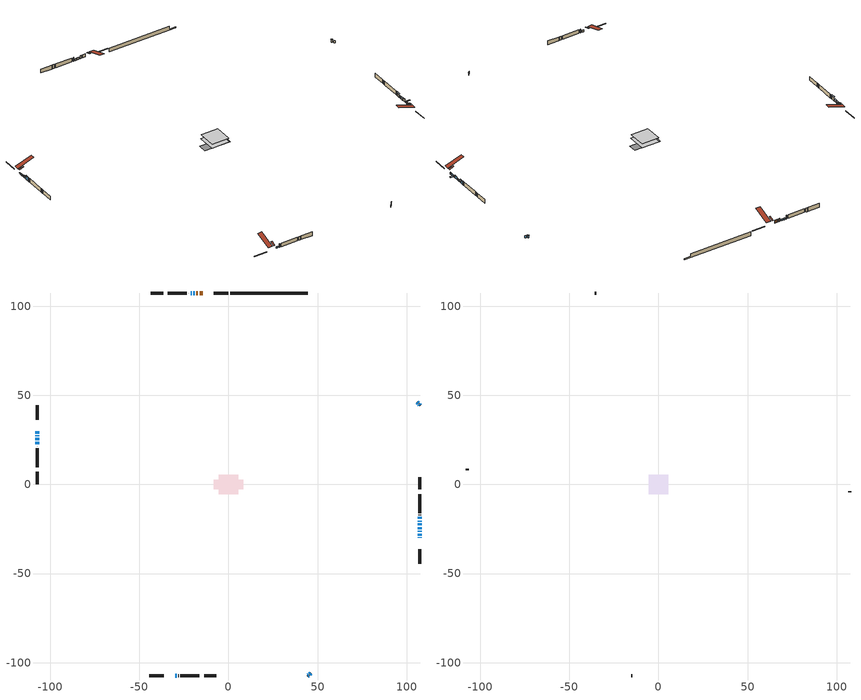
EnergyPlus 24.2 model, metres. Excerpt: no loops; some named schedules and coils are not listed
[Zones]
conditioned space
 floor outside (Floor1 construction): -2.93,-2.93 -2.93,2.93 2.93,2.93 2.93,-2.93 z1.83
 floor adiabatic (AdiabaticFloorConstruction): -5.59,-5.59 -5.59,5.59 5.59,5.59 5.59,-5.59 z1.83
 floor foundation (Slab1 construction): -8.34,-2.56 -8.34,2.56 8.34,2.56 8.34,-2.56 z-0.61
 wall outside (RimJoist1 construction): -0.02,107.49 -8.2,107.49 / -44.52,-107.49 -36.35,-107.49 / -107.49,44.52 -107.49,36.35 / 107.49,-44.52 107.49,-36.35 z1.83:2.13
 wall outside (AdiabaticWallConstruction 1): -14.52,107.49 -16.2,107.49 / -17.13,107.49 -17.99,107.49 z1.83:3.86
 wall outside (AdiabaticWallConstruction): 107.49,-30.03 107.49,-29.68 / 107.49,-28.76 107.49,-27.54 / -18.92,107.49 -19.72,107.49 / 107.49,44.52 107.06,44.96 / -30.03,-107.49 -29.07,-107.49 / 44.52,-107.49 44.96,-107.06 / -20.65,107.49 -21.27,107.49 z1.83:3.05; -107.49,30.03 -107.49,28.58 z1.83:2.64; -107.49,27.65 -107.49,27.12 z1.83:2.65; -107.49,26.19 -107.49,24.97 z1.83:2.9; 107.49,-26.61 107.49,-26.05 z1.83:2.69; 107.49,-25.12 107.49,-23.9 / 106.4,45.61 105.97,46.04 / 45.61,-106.4 46.04,-105.97 z1.83:3.46; 107.49,-22.97 107.49,-21.75 z1.83:2.75; 107.49,-20.83 107.49,-20.26 z1.83:2.57; 107.49,-19.34 107.49,-18.17 z1.83:3.45; -107.49,24.04 -107.49,22.52 z1.83:3.86
 wall outside (Wall1 construction): -22.2,107.49 -22.38,107.49 / -28.15,-107.49 -27.96,-107.49 / -107.49,21.59 -107.49,21.4 / 107.49,-17.24 107.49,-17.05 z1.83:4.27
 wall outside (Wall2 construction): -23.31,107.49 -34.04,107.49 / -27.03,-107.49 -16.31,-107.49 / -107.49,20.47 -107.49,9.75 / 107.49,-16.12 107.49,-5.4 z1.83:4.27
 wall outside (Wall4 construction): -36.66,107.49 -43.6,107.49 / -13.68,-107.49 -6.75,-107.49 / -107.49,7.12 -107.49,0.19 / 107.49,-2.77 107.49,4.16 z1.83:4.27
 wall foundation (FoundationWall1 construction): 0.91,107.49,-0.61 0.91,107.49,1.83 40.16,107.49,1.83 40.16,107.49,0.15 44.52,107.49,0.15 44.52,107.49,-0.61
 window (WindowConstruction 11): 107.49,-30.03 107.49,-29.68 z1.83:3.05
 window (WindowConstruction 8): -107.49,30.03 -107.49,28.58 z1.83:2.64
 window (WindowConstruction 9): -107.49,27.65 -107.49,27.12 z1.83:2.64
 window (WindowConstruction 10): -107.49,26.19 -107.49,24.97 z1.83:2.9
 window (WindowConstruction 12): 107.49,-28.76 107.49,-27.54 z1.83:3.05
 window (WindowConstruction 13): 107.49,-26.61 107.49,-26.05 z1.83:2.69
 window (WindowConstruction 14): -18.92,107.49 -19.72,107.49 z1.83:3.05
 window (WindowConstruction 15): 107.49,44.52 107.06,44.96 z1.83:3.05
 window (WindowConstruction 16): -30.03,-107.49 -29.08,-107.49 z1.83:3.05
 window (WindowConstruction 17): 44.52,-107.49 44.96,-107.06 z1.83:3.05
 window (WindowConstruction): 107.49,-25.12 107.49,-23.9 z1.83:3.45
 window (WindowConstruction 1): 107.49,-22.97 107.49,-21.75 z1.83:2.74
 window (WindowConstruction 2): 107.49,-20.82 107.49,-20.27 z1.83:2.57
 window (WindowConstruction 3): 107.49,-19.34 107.49,-18.17 z1.83:3.45
 window (WindowConstruction 4): -20.65,107.49 -21.27,107.49 z1.83:3.05
 window (WindowConstruction 5): 106.4,45.61 105.97,46.04 z1.83:3.45
 window (WindowConstruction 6): 45.61,-106.4 46.04,-105.97 z1.83:3.45
 window (WindowConstruction 7): -107.49,24.04 -107.49,22.52 z1.83:3.86
 door (Door): -14.52,107.49 -16.2,107.49 z1.83:3.86
 door (Door 1): -17.13,107.49 -17.99,107.49 z1.83:3.86
 ceiling adiabatic (AdiabaticFloorConstruction): 5.59,-5.59 5.59,5.59 -5.59,5.59 -5.59,-5.59 z1.83
 roof outside (Roof2 construction): -13.59,107.49,4.27 -13.59,104.59,5.23 -12.83,104.59,5.23 -12.83,107.49,4.27; -30.96,-107.49,4.27 -30.96,-104.59,5.23 -31.72,-104.59,5.23 -31.72,-107.49,4.27; -107.49,30.96,4.27 -104.59,30.96,5.23 -104.59,31.72,5.23 -107.49,31.72,4.27; 107.49,-30.96,4.27 104.59,-30.96,5.23 104.59,-31.72,5.23 107.49,-31.72,4.27
attic - vented
 floor to conditioned space (Floor2 construction Reversed): -5.39,-5.39 -5.39,5.39 5.39,5.39 5.39,-5.39 z4.27
 wall outside (Wall3 construction): -34.97,107.49 -35.73,107.49 / -15.38,-107.49 -14.61,-107.49 / -107.49,8.82 -107.49,8.05 / 107.49,-4.47 107.49,-3.7 z1.83:4.27
 roof outside (Roof1 construction): -11.9,107.49,4.27 -11.9,96.99,7.77 -9.13,96.99,7.77 -9.13,107.49,4.27; -32.65,-107.49,4.27 -32.65,-96.99,7.77 -35.42,-96.99,7.77 -35.42,-107.49,4.27; -107.49,32.65,4.27 -96.99,32.65,7.77 -96.99,35.42,7.77 -107.49,35.42,4.27; 107.49,-32.65,4.27 96.99,-32.65,7.77 96.99,-35.42,7.77 107.49,-35.42,4.27
shading: -107.49,28.28 -107.49,30.33 -108.1,30.33 -108.1,28.28 z2.94; -107.49,26.82 -107.49,27.95 -108.1,27.95 -108.1,26.82 z2.94; -107.49,24.67 -107.49,26.49 -108.1,26.49 -108.1,24.67 z3.2; 107.49,-25.9 107.49,-26.76 110.23,-26.76 110.23,-25.9 z2.84; 107.49,-23.67 107.49,-25.35 107.64,-25.35 107.64,-23.67 z3.68; 107.49,-21.45 107.49,-23.27 108.1,-23.27 108.1,-21.45 z3.04; 107.49,-19.97 107.49,-21.12 108.1,-21.12 108.1,-19.97 z2.87; 107.49,-17.56 107.49,-19.95 107.79,-19.95 107.79,-17.56 z4.06; 105.81,46.21 106.57,45.45 106.67,45.56 105.92,46.31 z3.68; 46.21,-105.81 45.45,-106.57 45.56,-106.67 46.31,-105.92 z3.68; -107.49,22.06 -107.49,24.5 -108.1,24.5 -108.1,22.06 z4.32
[Building]
Building 1: Terrain=Suburbs
[Site:Location]
Halifax Intl AP_NS: Latitude {deg}=44.88; Longitude {deg}=-63.51; Time Zone {hr}=-4; Elevation {m}=145; Keep Site Location Information=Yes
[Site:GroundTemperature:Shallow]
3.15511, 1.33576, 1.19006, 2.05344, 5.51939, 8.9692, 11.96, 13.8546, 14.0156, 12.4746, 9.56009, 6.2161
[Site:WaterMainsTemperature]
Calculation Method=Schedule; Temperature Schedule=mains temperature schedule
[Material] Roughness=Rough; Thermal Absorptance=0.9
Name | Thickness {m} | Conductivity {W/m-K} | Density {kg/m3} | Specific Heat {J/kg-K} | Solar Absorptance | Visible Absorptance
asphalt or fiberglass shingles | 0.00635 | 0.162714 | 1121.4 | 1465.45 | 0.4 | 0.4
ceiling loosefill ins | 0.169333 | 0.0480833 | 16.02 | 1046.75 | 0.7 | 0.7
ceiling stud and cavity | 0.1397 | 0.0903612 | 65.682 | 1177.47 | 0.7 | 0.7
concrete 4.0 in. | 0.1016 | 1.803125 | 2242.8 | 837.4 | 0.7 | 0.7
concrete 8.0 in. | 0.2032 | 1.803125 | 2242.8 | 837.4 | 0.7 | 0.7
door material | 0.04445 | 0.0451087 | 512.64 | 1214.23 | 0.7 | 0.7
floor covering | 0.0127 | 0.0433444 | 54.468 | 1339.84 | 0.6 | 0.6
floor rigid ins; rim joist rigid ins; wall rigid ins | 0.051816 | 0.029427 | 32.04 | 1214.23 | 0.7 | 0.7
floor rigid ins 1; wall rigid ins 1 | 0.512978 | 0.029427 | 32.04 | 1214.23 | 0.7 | 0.7
floor stud and cavity | 0.1397 | 0.10195 | 92.3553 | 1139.71 | 0.7 | 0.7
floor stud and cavity 1 | 0.1397 | 1.75129 | 37.0049 | 1207.88 | 0.7 | 0.7
furniture material conditioned space 1 | 0.1524 | 0.115458 | 640.8 | 1214.23 | 0.6 | 0.6
gypsum board | 0.0127 | 0.160291 | 801 | 837.4 | 0.6 | 0.6
osb sheathing 0.5 in. | 0.0127 | 0.115458 | 512.64 | 1214.23 | 0.7 | 0.7
osb sheathing 0.75 in. | 0.01905 | 0.115458 | 512.64 | 1214.23 | 0.7 | 0.7
osb sheathing 2.0 in. | 0.0508 | 0.115458 | 512.64 | 1214.23 | 0.7 | 0.7
rim joist stud and cavity | 0.0508 | 0.0402607 | 125.044 | 1163.47 | 0.6 | 0.6
roof rigid ins | 0.103632 | 0.029427 | 32.04 | 1214.23 | 0.7 | 0.7
roof stud and cavity | 0.2032 | 0.664044 | 78.34581 | 1123.46 | 0.7 | 0.7
slab rigid ins | 0.00922688 | 0.029427 | 32.04 | 1214.23 | 0.7 | 0.7
wall stud and cavity | 0.1397 | 0.0845825 | 139.0536 | 1170.24 | 0.7 | 0.7
wall stud and cavity 1 | 0.1397 | 0.228645 | 139.0536 | 1170.24 | 0.7 | 0.7
wall stud and cavity 2 | 0.0889 | 6.1454 | 50.32683 | 1063.81 | 0.6 | 0.6
wall stud and cavity 3 | 0.1397 | 0.252041 | 139.0536 | 1170.24 | 0.7 | 0.7
wall stud and cavity 4 | 0.0889 | 0.380278 | 52.3479 | 1209.89 | 0.7 | 0.7
wall stud and cavity 5 | 0.0889 | 0.391764 | 83.0341 | 1211.67 | 0.7 | 0.7
wood siding | 0.0254 | 0.102417 | 544.68 | 1172.36 | 0.4 | 0.4
wood siding 1 | 0.00254 | 0.102417 | 544.68 | 1172.36 | 0.4 | 0.4
wood siding 2; wood siding 3; wood siding 4 | 0.0254 | 0.102417 | 544.68 | 1172.36 | 0.7 | 0.7
[WindowMaterial:SimpleGlazingSystem]
Name | U-Factor {W/m2-K} | Solar Heat Gain Coefficient
WindowMaterial | 2.1196 | 0.63
WindowMaterial 1 | 2.84241 | 0.58
WindowMaterial 10 | 3.00764 | 0.58
WindowMaterial 11 | 2.15139 | 0.62
WindowMaterial 12 | 2.98833 | 0.6
WindowMaterial 13 | 2.94177 | 0.64
WindowMaterial 14 | 2.27915 | 0.58
WindowMaterial 15 | 2.941204 | 0.65
WindowMaterial 2 | 2.36602 | 0.55
WindowMaterial 3 | 2.12584 | 0.63
WindowMaterial 4 | 2.96278 | 0.62
WindowMaterial 5 | 2.07133 | 0.51
WindowMaterial 6 | 2.912814 | 0.59
WindowMaterial 7 | 2.9378 | 0.65
WindowMaterial 8 | 2.99571 | 0.59
WindowMaterial 9 | 2.927009 | 0.66
[Construction]
AdiabaticFloorConstruction: floor stud and cavity 1, floor rigid ins 1, osb sheathing 0.75 in., floor covering
AdiabaticWallConstruction: wood siding 3, wall rigid ins 1, wall stud and cavity 4, gypsum board
AdiabaticWallConstruction 1: wood siding 4, wall rigid ins 1, wall stud and cavity 4, gypsum board
Door; Door 1: door material
Floor1 construction: floor stud and cavity, floor rigid ins, osb sheathing 0.75 in., floor covering
Floor2 construction Reversed: gypsum board, ceiling stud and cavity, ceiling loosefill ins
FoundationWall1 construction: concrete 8.0 in.
furniture construction conditioned space 1: furniture material conditioned space 1
PartitionWallConstruction: gypsum board, wall stud and cavity 5, gypsum board
RimJoist1 construction: wood siding 2, rim joist rigid ins, osb sheathing 2.0 in., rim joist stud and cavity
Roof1 construction: asphalt or fiberglass shingles
Roof2 construction: asphalt or fiberglass shingles, roof rigid ins, osb sheathing 0.75 in., roof stud and cavity, gypsum board
Slab1 construction: slab rigid ins, concrete 4.0 in.
Wall1 construction: wood siding, osb sheathing 0.5 in., wall stud and cavity, gypsum board
Wall2 construction: wood siding, wall rigid ins, osb sheathing 0.5 in., wall stud and cavity 1, gypsum board
Wall3 construction: wood siding 1, wall stud and cavity 2
Wall4 construction: wood siding, wall rigid ins, osb sheathing 0.5 in., wall stud and cavity 3, gypsum board
WindowConstruction: WindowMaterial
WindowConstruction 1: WindowMaterial 1
WindowConstruction 10: WindowMaterial 9
WindowConstruction 11: WindowMaterial 10
WindowConstruction 12: WindowMaterial 11
WindowConstruction 13: WindowMaterial 12
WindowConstruction 14: WindowMaterial 13
WindowConstruction 15; WindowConstruction 17: WindowMaterial 14
WindowConstruction 16: WindowMaterial 15
WindowConstruction 2: WindowMaterial 2
WindowConstruction 3: WindowMaterial 3
WindowConstruction 4: WindowMaterial 4
WindowConstruction 5; WindowConstruction 6: WindowMaterial 5
WindowConstruction 7: WindowMaterial 6
WindowConstruction 8: WindowMaterial 7
WindowConstruction 9: WindowMaterial 8
[Zone] Multiplier=1; Part of Total Floor Area=Yes
Name | Volume {m3}
attic - vented | 66.0685
conditioned space | 551
[Space]
Name | Zone | Volume {m3}
attic - vented 1 | attic - vented | 66.0685
conditioned space 1 | conditioned space | 551
[ZoneInfiltration:EffectiveLeakageArea]
infil attic - vented 1: Zone or Space=attic - vented 1; Schedule=Always On Discrete; Effective Air Leakage Area {cm2}=4164.54; Stack Coefficient=0.000412994; Wind Coefficient=1.37307e-05
[ZoneMixing]
whole house fan mix: Zone or Space=attic - vented; Schedule=Always On Continuous; Design Flow Rate Calculation Method=Flow/Zone; Design Flow Rate {m3/s}=0; Source Zone or Space=conditioned space
[SurfaceProperty:ExposedFoundationPerimeter]
Slab1: Exposed Perimeter Calculation Method=TotalExposedPerimeter; Total Exposed Perimeter {m}=43.618
[InternalMass] Zone or ZoneList=conditioned space; Space or SpaceList=conditioned space 1
Name | Construction | Surface Area {m2}
furniture mass conditioned space 1 | furniture construction conditioned space 1 | 97.9041
partition wall mass | PartitionWallConstruction | 244.76
[Lights]
interior lighting: Zone or ZoneList or Space or SpaceList=conditioned space 1; Schedule=interior lighting schedule; Design Level Calculation Method=LightingLevel; Lighting Level {W}=343.2; Return Air Fraction=0; Fraction Radiant=0.6; Fraction Visible=0.2; Fraction Replaceable=1
[People]
occupants: Zone or ZoneList or Space or SpaceList=conditioned space 1; Number of People Schedule=occupants schedule; Number of People Calculation Method=People; Number of People=3; Fraction Radiant=0.314171; Sensible Heat Fraction=0.56303; Activity Level Schedule=occupants activity schedule; Carbon Dioxide Generation Rate {m3/s-W}=0; Enable ASHRAE 55 Comfort Warnings=No; Mean Radiant Temperature Calculation Type=EnclosureAveraged
[ElectricEquipment] Zone or ZoneList or Space or SpaceList=conditioned space 1; Design Level Calculation Method=EquipmentLevel
Name | Schedule | Design Level {W} | Fraction Latent | Fraction Radiant | Fraction Lost
clothes dryer | clothes dryer schedule | 140.772 | 0.015 | 0.081 | 0.85
clothes washer | clothes washer schedule | 32.1985 | 0.03 | 0.162 | 0.7
cooking range | cooking range schedule | 215.147 | 0.08 | 0.432 | 0.2
dishwasher | dishwasher schedule | 66.8632 | 0.3 | 0.18 | 0.4
fridge | fridge schedule | 72.9452 | 0 | 0.6 | 0
mech vent bath fan 0 | mech vent bath fan 0 schedule | 50.2 | 0 | 0 | 1
mech vent bath fan 1 | mech vent bath fan 1 schedule | 50.2 | 0 | 0 | 1
mech vent house fan | mech vent house fan schedule | 19.9167 | 0 | 0 | 0.5
mech vent house fan cfis | mech vent house fan cfis schedule | 0 | 0 | 0 | 0
misc plug loads | misc plug loads schedule | 494.7 | 0.045 | 0.513 | 0.1
whole house fan | Always On Discrete | 0 | 0 | 0 | 1
[OtherEquipment] Zone or ZoneList or Space or SpaceList=conditioned space 1; Design Level Calculation Method=EquipmentLevel
Name | Fuel Type | Schedule | Design Level {W} | Fraction Latent | Fraction Radiant | Fraction Lost
clothes dryer 1 | Electricity | clothes dryer schedule | 0 | 0.015 | 0.081 | 0.85
cooking range 1 | Electricity | cooking range schedule | 0 | 0.08 | 0.432 | 0.2
general water use latent | None | general water use schedule | 62.594 | 1 | 0 | 0
general water use sensible | None | general water use schedule | -61.6891 | 0 | 0.6 | 0
mech vent house fan latent load | None | Always On Discrete | 0 | 1 | 0 | 0
mech vent house fan sensible load | None | Always On Discrete | 0 | 0 | 0 | 0
water heater energy adjustment1 | Electricity | Always On Discrete | 0.01 | 0 | 0 | 1
[ZoneInfiltration:DesignFlowRate] Zone or ZoneList or Space or SpaceList=conditioned space 1; Schedule=Always On Discrete; Design Flow Rate Calculation Method=Flow/Zone; Design Flow Rate {m3/s}=0
infil flow; natural vent flow; whole house fan flow
[ZoneControl:Thermostat]
conditioned space Thermostat: Zone or ZoneList=conditioned space; Control Type Schedule=conditioned space Thermostat Schedule; Control 1=conditioned space temperature setpoint; Temperature Difference Between Cutout And Setpoint {deltaC}=0
[ThermostatSetpoint:DualSetpoint]
conditioned space temperature setpoint: Heating Setpoint Temperature Schedule=heating setpoint; Cooling Setpoint Temperature Schedule=cooling setpoint
[AirLoopHVAC:UnitarySystem]
unit heater unitary system: Control Type=Load; Controlling Zone or Thermostat Location=conditioned space; Dehumidification Control Type=None; Availability Schedule=Always On Discrete; Supply Fan=unit heater supply fan; Fan Placement=BlowThrough; Supply Air Fan Operating Mode Schedule=unit heater auto fan schedule; Heating Coil=unit heater htg coil; DX Heating Coil Sizing Ratio=1; Use DOAS DX Cooling Coil=No; Minimum Supply Air Temperature {C}=2; Latent Load Control=SensibleOnlyLoadControl; Cooling Supply Air Flow Rate Method=None; Heating Supply Air Flow Rate Method=SupplyAirFlowRate; Heating Supply Air Flow Rate {m3/s}=0.00141584; No Load Supply Air Flow Rate Method=SupplyAirFlowRate; No Load Supply Air Flow Rate {m3/s}=0; No Load Supply Air Flow Rate Control Set To Low Speed=Yes; Maximum Supply Air Temperature {C}=48.8889; Maximum Outdoor Dry-Bulb Temperature for Supplemental Heater Operation {C}=21; Ancillary On-Cycle Electric Power {W}=0; Ancillary Off-Cycle Electric Power {W}=0
[Zone equipment]
conditioned space: electric baseboard, unit heater unitary system
[Foundation:Kiva]
Foundation Kiva 1: Initial Indoor Air Temperature {C}=18; Wall Height Above Grade {m}=1.82999; Wall Depth Below Slab {m}=0.2032
[Foundation:Kiva:Settings]
Soil Conductivity {W/m-K}=0.849921; Soil Density {kg/m3}=1842.3; Soil Specific Heat {J/kg-K}=418.7; Ground Solar Absorptivity=0.9; Ground Thermal Absorptivity=0.9; Ground Surface Roughness {m}=0.03; Far-Field Width {m}=40; Deep-Ground Boundary Condition=ZeroFlux; Deep-Ground Depth {m}=40; Minimum Cell Dimension {m}=0.2; Maximum Cell Growth Coefficient=3; Simulation Timestep=Timestep
[Exterior:Lights]
exterior lighting: Schedule=exterior lighting schedule; Design Level {W}=75.6
[EnergyManagementSystem:Sensor] Output:Variable or Output:Meter Index Key=conditioned space
Name | Output:Variable or Output:Meter
conditioned_space_clg_unmet_s | Zone Cooling Setpoint Not Met Time
conditioned_space_htg_unmet_s | Zone Heating Setpoint Not Met Time
fridge_tin_s; tin_s; tin_s_1 | Zone Mean Air Temperature
tout_s | Zone Outdoor Air Drybulb Temperature
win_s | Zone Air Humidity Ratio
[Schedule:Constant]
Name | Hourly Value
Always On Continuous; mech vent house fan schedule; mech vent house fan cfis schedule; Always On Discrete | 1
occupants activity schedule | 117.228
fridge schedule; unit heater auto fan schedule | 0
[Schedule:Week:Daily]
interior lighting schedule Week Rule - Jan1-Jan27: interior lighting schedule day, interior lighting schedule day, interior lighting schedule day, interior lighting schedule day, interior lighting schedule day, interior lighting schedule day, interior lighting schedule day, interior lighting schedule default day, interior lighting schedule default day, interior lighting schedule default day, interior lighting schedule default day, interior lighting schedule default day
interior lighting schedule Week Rule - Jan28-Feb3: interior lighting schedule day, interior lighting schedule day, interior lighting schedule day, interior lighting schedule day, interior lighting schedule day 1, interior lighting schedule day 1, interior lighting schedule day 1, interior lighting schedule default day, interior lighting schedule default day, interior lighting schedule default day, interior lighting schedule default day, interior lighting schedule default day
interior lighting schedule Week Rule - Feb4-Feb24: interior lighting schedule day 1, interior lighting schedule day 1, interior lighting schedule day 1, interior lighting schedule day 1, interior lighting schedule day 1, interior lighting schedule day 1, interior lighting schedule day 1, interior lighting schedule default day, interior lighting schedule default day, interior lighting schedule default day, interior lighting schedule default day, interior lighting schedule default day
interior lighting schedule Week Rule - Feb25-Mar3: interior lighting schedule day 1, interior lighting schedule day 1, interior lighting schedule day 1, interior lighting schedule day 1, interior lighting schedule day 2, interior lighting schedule day 2, interior lighting schedule day 2, interior lighting schedule default day, interior lighting schedule default day, interior lighting schedule default day, interior lighting schedule default day, interior lighting schedule default day
interior lighting schedule Week Rule - Mar4-Mar31: interior lighting schedule day 2, interior lighting schedule day 2, interior lighting schedule day 2, interior lighting schedule day 2, interior lighting schedule day 2, interior lighting schedule day 2, interior lighting schedule day 2, interior lighting schedule default day, interior lighting schedule default day, interior lighting schedule default day, interior lighting schedule default day, interior lighting schedule default day
interior lighting schedule Week Rule - Apr1-Apr28: interior lighting schedule day 3, interior lighting schedule day 3, interior lighting schedule day 3, interior lighting schedule day 3, interior lighting schedule day 3, interior lighting schedule day 3, interior lighting schedule day 3, interior lighting schedule default day, interior lighting schedule default day, interior lighting schedule default day, interior lighting schedule default day, interior lighting schedule default day
interior lighting schedule Week Rule - Apr29-May5: interior lighting schedule day 3, interior lighting schedule day 3, interior lighting schedule day 4, interior lighting schedule day 4, interior lighting schedule day 4, interior lighting schedule day 4, interior lighting schedule day 4, interior lighting schedule default day, interior lighting schedule default day, interior lighting schedule default day, interior lighting schedule default day, interior lighting schedule default day
interior lighting schedule Week Rule - May6-May26: interior lighting schedule day 4, interior lighting schedule day 4, interior lighting schedule day 4, interior lighting schedule day 4, interior lighting schedule day 4, interior lighting schedule day 4, interior lighting schedule day 4, interior lighting schedule default day, interior lighting schedule default day, interior lighting schedule default day, interior lighting schedule default day, interior lighting schedule default day
interior lighting schedule Week Rule - May27-Jun2: interior lighting schedule day 4, interior lighting schedule day 4, interior lighting schedule day 4, interior lighting schedule day 4, interior lighting schedule day 4, interior lighting schedule day 5, interior lighting schedule day 5, interior lighting schedule default day, interior lighting schedule default day, interior lighting schedule default day, interior lighting schedule default day, interior lighting schedule default day
interior lighting schedule Week Rule - Jun3-Jun30: interior lighting schedule day 5, interior lighting schedule day 5, interior lighting schedule day 5, interior lighting schedule day 5, interior lighting schedule day 5, interior lighting schedule day 5, interior lighting schedule day 5, interior lighting schedule default day, interior lighting schedule default day, interior lighting schedule default day, interior lighting schedule default day, interior lighting schedule default day
interior lighting schedule Week Rule - Jul1-Jul28: interior lighting schedule day 6, interior lighting schedule day 6, interior lighting schedule day 6, interior lighting schedule day 6, interior lighting schedule day 6, interior lighting schedule day 6, interior lighting schedule day 6, interior lighting schedule default day, interior lighting schedule default day, interior lighting schedule default day, interior lighting schedule default day, interior lighting schedule default day
interior lighting schedule Week Rule - Jul29-Aug4: interior lighting schedule day 6, interior lighting schedule day 6, interior lighting schedule day 6, interior lighting schedule day 7, interior lighting schedule day 7, interior lighting schedule day 7, interior lighting schedule day 7, interior lighting schedule default day, interior lighting schedule default day, interior lighting schedule default day, interior lighting schedule default day, interior lighting schedule default day
interior lighting schedule Week Rule - Aug5-Aug25: interior lighting schedule day 7, interior lighting schedule day 7, interior lighting schedule day 7, interior lighting schedule day 7, interior lighting schedule day 7, interior lighting schedule day 7, interior lighting schedule day 7, interior lighting schedule default day, interior lighting schedule default day, interior lighting schedule default day, interior lighting schedule default day, interior lighting schedule default day
interior lighting schedule Week Rule - Aug26-Sep1: interior lighting schedule day 7, interior lighting schedule day 7, interior lighting schedule day 7, interior lighting schedule day 7, interior lighting schedule day 7, interior lighting schedule day 7, interior lighting schedule day 8, interior lighting schedule default day, interior lighting schedule default day, interior lighting schedule default day, interior lighting schedule default day, interior lighting schedule default day
interior lighting schedule Week Rule - Sep2-Sep29: interior lighting schedule day 8, interior lighting schedule day 8, interior lighting schedule day 8, interior lighting schedule day 8, interior lighting schedule day 8, interior lighting schedule day 8, interior lighting schedule day 8, interior lighting schedule default day, interior lighting schedule default day, interior lighting schedule default day, interior lighting schedule default day, interior lighting schedule default day
interior lighting schedule Week Rule - Sep30-Oct6: interior lighting schedule day 8, interior lighting schedule day 9, interior lighting schedule day 9, interior lighting schedule day 9, interior lighting schedule day 9, interior lighting schedule day 9, interior lighting schedule day 9, interior lighting schedule default day, interior lighting schedule default day, interior lighting schedule default day, interior lighting schedule default day, interior lighting schedule default day
interior lighting schedule Week Rule - Oct7-Oct27: interior lighting schedule day 9, interior lighting schedule day 9, interior lighting schedule day 9, interior lighting schedule day 9, interior lighting schedule day 9, interior lighting schedule day 9, interior lighting schedule day 9, interior lighting schedule default day, interior lighting schedule default day, interior lighting schedule default day, interior lighting schedule default day, interior lighting schedule default day
interior lighting schedule Week Rule - Oct28-Nov3: interior lighting schedule day 9, interior lighting schedule day 9, interior lighting schedule day 9, interior lighting schedule day 9, interior lighting schedule day 10, interior lighting schedule day 10, interior lighting schedule day 10, interior lighting schedule default day, interior lighting schedule default day, interior lighting schedule default day, interior lighting schedule default day, interior lighting schedule default day
interior lighting schedule Week Rule - Nov4-Nov24: interior lighting schedule day 10, interior lighting schedule day 10, interior lighting schedule day 10, interior lighting schedule day 10, interior lighting schedule day 10, interior lighting schedule day 10, interior lighting schedule day 10, interior lighting schedule default day, interior lighting schedule default day, interior lighting schedule default day, interior lighting schedule default day, interior lighting schedule default day
interior lighting schedule Week Rule - Nov25-Dec1: interior lighting schedule day 10, interior lighting schedule day 10, interior lighting schedule day 10, interior lighting schedule day 10, interior lighting schedule day 10, interior lighting schedule day 10, interior lighting schedule day 11, interior lighting schedule default day, interior lighting schedule default day, interior lighting schedule default day, interior lighting schedule default day, interior lighting schedule default day
interior lighting schedule Week Rule - Dec2-Dec31: interior lighting schedule day 11, interior lighting schedule day 11, interior lighting schedule day 11, interior lighting schedule day 11, interior lighting schedule day 11, interior lighting schedule day 11, interior lighting schedule day 11, interior lighting schedule default day, interior lighting schedule default day, interior lighting schedule default day, interior lighting schedule default day, interior lighting schedule default day
occupants schedule Week Rule - Jan1-Dec31: occupants schedule day, occupants schedule day, occupants schedule day, occupants schedule day, occupants schedule day, occupants schedule day, occupants schedule day, occupants schedule default day, occupants schedule default day, occupants schedule default day, occupants schedule default day, occupants schedule default day
clothes dryer schedule Week Rule - Jan1-Dec31: clothes dryer schedule day, clothes dryer schedule day, clothes dryer schedule day, clothes dryer schedule day, clothes dryer schedule day, clothes dryer schedule day, clothes dryer schedule day, clothes dryer schedule default day, clothes dryer schedule default day, clothes dryer schedule default day, clothes dryer schedule default day, clothes dryer schedule default day
clothes washer schedule Week Rule - Jan1-Dec31: clothes washer schedule day, clothes washer schedule day, clothes washer schedule day, clothes washer schedule day, clothes washer schedule day, clothes washer schedule day, clothes washer schedule day, clothes washer schedule default day, clothes washer schedule default day, clothes washer schedule default day, clothes washer schedule default day, clothes washer schedule default day
cooking range schedule Week Rule - Jan1-Dec31: cooking range schedule day, cooking range schedule day, cooking range schedule day, cooking range schedule day, cooking range schedule day, cooking range schedule day, cooking range schedule day, cooking range schedule default day, cooking range schedule default day, cooking range schedule default day, cooking range schedule default day, cooking range schedule default day
dishwasher schedule Week Rule - Jan1-Dec31: dishwasher schedule day, dishwasher schedule day, dishwasher schedule day, dishwasher schedule day, dishwasher schedule day, dishwasher schedule day, dishwasher schedule day, dishwasher schedule default day, dishwasher schedule default day, dishwasher schedule default day, dishwasher schedule default day, dishwasher schedule default day
mech vent bath fan 0 schedule Week Rule - Jan1-Dec31: mech vent bath fan 0 schedule day, mech vent bath fan 0 schedule day, mech vent bath fan 0 schedule day, mech vent bath fan 0 schedule day, mech vent bath fan 0 schedule day, mech vent bath fan 0 schedule day, mech vent bath fan 0 schedule day, mech vent bath fan 0 schedule default day, mech vent bath fan 0 schedule default day, mech vent bath fan 0 schedule default day, mech vent bath fan 0 schedule default day, mech vent bath fan 0 schedule default day
mech vent bath fan 1 schedule Week Rule - Jan1-Dec31: mech vent bath fan 1 schedule day, mech vent bath fan 1 schedule day, mech vent bath fan 1 schedule day, mech vent bath fan 1 schedule day, mech vent bath fan 1 schedule day, mech vent bath fan 1 schedule day, mech vent bath fan 1 schedule day, mech vent bath fan 1 schedule default day, mech vent bath fan 1 schedule default day, mech vent bath fan 1 schedule default day, mech vent bath fan 1 schedule default day, mech vent bath fan 1 schedule default day
misc plug loads schedule Week Rule - Jan1-Dec31: misc plug loads schedule day, misc plug loads schedule day, misc plug loads schedule day, misc plug loads schedule day, misc plug loads schedule day, misc plug loads schedule day, misc plug loads schedule day, misc plug loads schedule default day, misc plug loads schedule default day, misc plug loads schedule default day, misc plug loads schedule default day, misc plug loads schedule default day
general water use schedule Week Rule - Jan1-Dec31: general water use schedule day, general water use schedule day, general water use schedule day, general water use schedule day, general water use schedule day, general water use schedule day, general water use schedule day, general water use schedule default day, general water use schedule default day, general water use schedule default day, general water use schedule default day, general water use schedule default day
exterior lighting schedule Week Rule - Jan1-Jan27: exterior lighting schedule day, exterior lighting schedule day, exterior lighting schedule day, exterior lighting schedule day, exterior lighting schedule day, exterior lighting schedule day, exterior lighting schedule day, exterior lighting schedule default day, exterior lighting schedule default day, exterior lighting schedule default day, exterior lighting schedule default day, exterior lighting schedule default day
exterior lighting schedule Week Rule - Jan28-Feb3: exterior lighting schedule day, exterior lighting schedule day, exterior lighting schedule day, exterior lighting schedule day, exterior lighting schedule day 1, exterior lighting schedule day 1, exterior lighting schedule day 1, exterior lighting schedule default day, exterior lighting schedule default day, exterior lighting schedule default day, exterior lighting schedule default day, exterior lighting schedule default day
exterior lighting schedule Week Rule - Feb4-Feb24: exterior lighting schedule day 1, exterior lighting schedule day 1, exterior lighting schedule day 1, exterior lighting schedule day 1, exterior lighting schedule day 1, exterior lighting schedule day 1, exterior lighting schedule day 1, exterior lighting schedule default day, exterior lighting schedule default day, exterior lighting schedule default day, exterior lighting schedule default day, exterior lighting schedule default day
exterior lighting schedule Week Rule - Feb25-Mar3: exterior lighting schedule day 1, exterior lighting schedule day 1, exterior lighting schedule day 1, exterior lighting schedule day 1, exterior lighting schedule day 2, exterior lighting schedule day 2, exterior lighting schedule day 2, exterior lighting schedule default day, exterior lighting schedule default day, exterior lighting schedule default day, exterior lighting schedule default day, exterior lighting schedule default day
[Schedule:Year]
interior lighting schedule: interior lighting schedule Week Rule - Jan1-Jan27, 1, 1, 1, 27, interior lighting schedule Week Rule - Jan28-Feb3, 1, 28, 2, 3, interior lighting schedule Week Rule - Feb4-Feb24, 2, 4, 2, 24, interior lighting schedule Week Rule - Feb25-Mar3, 2, 25, 3, 3, interior lighting schedule Week Rule - Mar4-Mar31, 3, 4, 3, 31, interior lighting schedule Week Rule - Apr1-Apr28, 4, 1, 4, 28, interior lighting schedule Week Rule - Apr29-May5, 4, 29, 5, 5, interior lighting schedule Week Rule - May6-May26, 5, 6, 5, 26, interior lighting schedule Week Rule - May27-Jun2, 5, 27, 6, 2, interior lighting schedule Week Rule - Jun3-Jun30, 6, 3, 6, 30, interior lighting schedule Week Rule - Jul1-Jul28, 7, 1, 7, 28, interior lighting schedule Week Rule - Jul29-Aug4, 7, 29, 8, 4, interior lighting schedule Week Rule - Aug5-Aug25, 8, 5, 8, 25, interior lighting schedule Week Rule - Aug26-Sep1, 8, 26, 9, 1, interior lighting schedule Week Rule - Sep2-Sep29, 9, 2, 9, 29, interior lighting schedule Week Rule - Sep30-Oct6, 9, 30, 10, 6, interior lighting schedule Week Rule - Oct7-Oct27, 10, 7, 10, 27, interior lighting schedule Week Rule - Oct28-Nov3, 10, 28, 11, 3, interior lighting schedule Week Rule - Nov4-Nov24, 11, 4, 11, 24, interior lighting schedule Week Rule - Nov25-Dec1, 11, 25, 12, 1, interior lighting schedule Week Rule - Dec2-Dec31, 12, 2, 12, 31
occupants schedule: occupants schedule Week Rule - Jan1-Dec31, 1, 1, 12, 31
clothes dryer schedule: clothes dryer schedule Week Rule - Jan1-Dec31, 1, 1, 12, 31
clothes washer schedule: clothes washer schedule Week Rule - Jan1-Dec31, 1, 1, 12, 31
cooking range schedule: cooking range schedule Week Rule - Jan1-Dec31, 1, 1, 12, 31
dishwasher schedule: dishwasher schedule Week Rule - Jan1-Dec31, 1, 1, 12, 31
mech vent bath fan 0 schedule: mech vent bath fan 0 schedule Week Rule - Jan1-Dec31, 1, 1, 12, 31
mech vent bath fan 1 schedule: mech vent bath fan 1 schedule Week Rule - Jan1-Dec31, 1, 1, 12, 31
misc plug loads schedule: misc plug loads schedule Week Rule - Jan1-Dec31, 1, 1, 12, 31
general water use schedule: general water use schedule Week Rule - Jan1-Dec31, 1, 1, 12, 31
exterior lighting schedule: exterior lighting schedule Week Rule - Jan1-Jan27, 1, 1, 1, 27, exterior lighting schedule Week Rule - Jan28-Feb3, 1, 28, 2, 3, exterior lighting schedule Week Rule - Feb4-Feb24, 2, 4, 2, 24, exterior lighting schedule Week Rule - Feb25-Mar3, 2, 25, 3, 3, exterior lighting schedule Week Rule - Mar4-Mar31, 3, 4, 3, 31, exterior lighting schedule Week Rule - Apr1-Apr28, 4, 1, 4, 28, exterior lighting schedule Week Rule - Apr29-May5, 4, 29, 5, 5, exterior lighting schedule Week Rule - May6-May26, 5, 6, 5, 26, exterior lighting schedule Week Rule - May27-Jun2, 5, 27, 6, 2, exterior lighting schedule Week Rule - Jun3-Jun30, 6, 3, 6, 30, exterior lighting schedule Week Rule - Jul1-Jul28, 7, 1, 7, 28, exterior lighting schedule Week Rule - Jul29-Aug4, 7, 29, 8, 4, exterior lighting schedule Week Rule - Aug5-Aug25, 8, 5, 8, 25, exterior lighting schedule Week Rule - Aug26-Sep1, 8, 26, 9, 1, exterior lighting schedule Week Rule - Sep2-Sep29, 9, 2, 9, 29, exterior lighting schedule Week Rule - Sep30-Oct6, 9, 30, 10, 6, exterior lighting schedule Week Rule - Oct7-Oct27, 10, 7, 10, 27, exterior lighting schedule Week Rule - Oct28-Nov3, 10, 28, 11, 3, exterior lighting schedule Week Rule - Nov4-Nov24, 11, 4, 11, 24, exterior lighting schedule Week Rule - Nov25-Dec1, 11, 25, 12, 1, exterior lighting schedule Week Rule - Dec2-Dec31, 12, 2, 12, 31
[Schedule:Compact]
conditioned space Thermostat Schedule: Through: 12/31, For: AllDays, Until: 24:00, 4
mains temperature schedule: Through: 01/01, For: AllDays, Until: 24:00, 7.41, Through: 01/02, For: AllDays, Until: 24:00, 7.34833, Through: 01/03, For: AllDays, Until: 24:00, 7.28778, Through: 01/04, For: AllDays, Until: 24:00, 7.22889, Through: 01/05, For: AllDays, Until: 24:00, 7.17056, Through: 01/06, For: AllDays, Until: 24:00, 7.11333, Through: 01/07, For: AllDays, Until: 24:00, 7.05722, Through: 01/08, For: AllDays, Until: 24:00, 7.00167, Through: 01/09, For: AllDays, Until: 24:00, 6.94778, Through: 01/10, For: AllDays, Until: 24:00, 6.895, Through: 01/11, For: AllDays, Until: 24:00, 6.84333, Through: 01/12, For: AllDays, Until: 24:00, 6.79278, Through: 01/13, For: AllDays, Until: 24:00, 6.74389, Through: 01/14, For: AllDays, Until: 24:00, 6.69556, Through: 01/15, For: AllDays, Until: 24:00, 6.64889, Through: 01/16, For: AllDays, Until: 24:00, 6.60278, Through: 01/17, For: AllDays, Until: 24:00, 6.55833, Through: 01/18, For: AllDays, Until: 24:00, 6.515, Through: 01/19, For: AllDays, Until: 24:00, 6.47333, Through: 01/20, For: AllDays, Until: 24:00, 6.43278, Through: 01/21, For: AllDays, Until: 24:00, 6.39333, Through: 01/22, For: AllDays, Until: 24:00, 6.355, Through: 01/23, For: AllDays, Until: 24:00, 6.31833, Through: 01/24, For: AllDays, Until: 24:00, 6.28278, Through: 01/25, For: AllDays, Until: 24:00, 6.24889, Through: 01/26, For: AllDays, Until: 24:00, 6.21611, Through: 01/27, For: AllDays, Until: 24:00, 6.18444, Through: 01/28, For: AllDays, Until: 24:00, 6.15444, Through: 01/29, For: AllDays, Until: 24:00, 6.12556, Through: 01/30, For: AllDays, Until: 24:00, 6.09833, Through: 01/31, For: AllDays, Until: 24:00, 6.07222, Through: 02/01, For: AllDays, Until: 24:00, 6.04778, Through: 02/02, For: AllDays, Until: 24:00, 6.02444, Through: 02/03, For: AllDays, Until: 24:00, 6.00278, Through: 02/04, For: AllDays, Until: 24:00, 5.98222, Through: 02/05, For: AllDays, Until: 24:00, 5.96333, Through: 02/06, For: AllDays, Until: 24:00, 5.94556, Through: 02/07, For: AllDays, Until: 24:00, 5.92944, Through: 02/08, For: AllDays, Until: 24:00, 5.915, Through: 02/09, For: AllDays, Until: 24:00, 5.90167, Through: 02/10, For: AllDays, Until: 24:00, 5.89, Through: 02/11, For: AllDays, Until: 24:00, 5.87944, Through: 02/12, For: AllDays, Until: 24:00, 5.87056, Through: 02/13, For: AllDays, Until: 24:00, 5.86333, Through: 02/14, For: AllDays, Until: 24:00, 5.85722, Through: 02/15, For: AllDays, Until: 24:00, 5.85278, Through: 02/16, For: AllDays, Until: 24:00, 5.84944, Through: 02/17, For: AllDays, Until: 24:00, 5.84833, Through: 02/18, For: AllDays, Until: 24:00, 5.84778, Through: 02/19, For: AllDays, Until: 24:00, 5.84944, Through: 02/20, For: AllDays, Until: 24:00, 5.85167, Through: 02/21, For: AllDays, Until: 24:00, 5.85611, Through: 02/22, For: AllDays, Until: 24:00, 5.86167, Through: 02/23, For: AllDays, Until: 24:00, 5.86889, Through: 02/24, For: AllDays, Until: 24:00, 5.87722, Through: 02/25, For: AllDays, Until: 24:00, 5.88722, Through: 02/26, For: AllDays, Until: 24:00, 5.89889, Through: 02/27, For: AllDays, Until: 24:00, 5.91167, Through: 02/28, For: AllDays, Until: 24:00, 5.92611, Through: 03/01, For: AllDays, Until: 24:00, 5.94222, Through: 03/02, For: AllDays, Until: 24:00, 5.95944, Through: 03/03, For: AllDays, Until: 24:00, 5.97778, Through: 03/04, For: AllDays, Until: 24:00, 5.99778, Through: 03/05, For: AllDays, Until: 24:00, 6.01944, Through: 03/06, For: AllDays, Until: 24:00, 6.04222, Through: 03/07, For: AllDays, Until: 24:00, 6.06667, Through: 03/08, For: AllDays, Until: 24:00, 6.09222, Through: 03/09, For: AllDays, Until: 24:00, 6.11944, Through: 03/10, For: AllDays, Until: 24:00, 6.14778, Through: 03/11, For: AllDays, Until: 24:00, 6.17722, Through: 03/12, For: AllDays, Until: 24:00, 6.20833, Through: 03/13, For: AllDays, Until: 24:00, 6.24111, Through: 03/14, For: AllDays, Until: 24:00, 6.275, Through: 03/15, For: AllDays, Until: 24:00, 6.31, Through: 03/16, For: AllDays, Until: 24:00, 6.34667, Through: 03/17, For: AllDays, Until: 24:00, 6.38444, Through: 03/18, For: AllDays, Until: 24:00, 6.42333, Through: 03/19, For: AllDays, Until: 24:00, 6.46389, Through: 03/20, For: AllDays, Until: 24:00, 6.50556, Through: 03/21, For: AllDays, Until: 24:00, 6.54833, Through: 03/22, For: AllDays, Until: 24:00, 6.59278, Through: 03/23, For: AllDays, Until: 24:00, 6.63833, Through: 03/24, For: AllDays, Until: 24:00, 6.685, Through: 03/25, For: AllDays, Until: 24:00, 6.73278, Through: 03/26, For: AllDays, Until: 24:00, 6.78167, Through: 03/27, For: AllDays, Until: 24:00, 6.83167, Through: 03/28, For: AllDays, Until: 24:00, 6.88333, Through: 03/29, For: AllDays, Until: 24:00, 6.93611, Through: 03/30, For: AllDays, Until: 24:00, 6.98944, Through: 03/31, For: AllDays, Until: 24:00, 7.04444, Through: 04/01, For: AllDays, Until: 24:00, 7.1, Through: 04/02, For: AllDays, Until: 24:00, 7.15722, Through: 04/03, For: AllDays, Until: 24:00, 7.21556, Through: 04/04, For: AllDays, Until: 24:00, 7.27444, Through: 04/05, For: AllDays, Until: 24:00, 7.33444, Through: 04/06, For: AllDays, Until: 24:00, 7.39556, Through: 04/07, For: AllDays, Until: 24:00, 7.45778, Through: 04/08, For: AllDays, Until: 24:00, 7.52111, Through: 04/09, For: AllDays, Until: 24:00, 7.585, Through: 04/10, For: AllDays, Until: 24:00, 7.65, Through: 04/11, For: AllDays, Until: 24:00, 7.71611, Through: 04/12, For: AllDays, Until: 24:00, 7.78333, Through: 04/13, For: AllDays, Until: 24:00, 7.85111, Through: 04/14, For: AllDays, Until: 24:00, 7.91944, Through: 04/15, For: AllDays, Until: 24:00, 7.98889, Through: 04/16, For: AllDays, Until: 24:00, 8.05944, Through: 04/17, For: AllDays, Until: 24:00, 8.13056, Through: 04/18, For: AllDays, Until: 24:00, 8.20222, Through: 04/19, For: AllDays, Until: 24:00, 8.275, Through: 04/20, For: AllDays, Until: 24:00, 8.34833, Through: 04/21, For: AllDays, Until: 24:00, 8.42222, Through: 04/22, For: AllDays, Until: 24:00, 8.49722, Through: 04/23, For: AllDays, Until: 24:00, 8.57278, Through: 04/24, For: AllDays, Until: 24:00, 8.64889, Through: 04/25, For: AllDays, Until: 24:00, 8.72556, Through: 04/26, For: AllDays, Until: 24:00, 8.80278, Through: 04/27, For: AllDays, Until: 24:00, 8.88111, Through: 04/28, For: AllDays, Until: 24:00, 8.95944, Through: 04/29, For: AllDays, Until: 24:00, 9.03833, Through: 04/30, For: AllDays, Until: 24:00, 9.11778, Through: 05/01, For: AllDays, Until: 24:00, 9.19778, Through: 05/02, For: AllDays, Until: 24:00, 9.27833, Through: 05/03, For: AllDays, Until: 24:00, 9.35944, Through: 05/04, For: AllDays, Until: 24:00, 9.44056, Through: 05/05, For: AllDays, Until: 24:00, 9.52278, Through: 05/06, For: AllDays, Until: 24:00, 9.60444, Through: 05/07, For: AllDays, Until: 24:00, 9.68722, Through: 05/08, For: AllDays, Until: 24:00, 9.77, Through: 05/09, For: AllDays, Until: 24:00, 9.85278, Through: 05/10, For: AllDays, Until: 24:00, 9.93611, Through: 05/11, For: AllDays, Until: 24:00, 10.02, Through: 05/12, For: AllDays, Until: 24:00, 10.1039, Through: 05/13, For: AllDays, Until: 24:00, 10.1878, Through: 05/14, For: AllDays, Until: 24:00, 10.2722, Through: 05/15, For: AllDays, Until: 24:00, 10.3561, Through: 05/16, For: AllDays, Until: 24:00, 10.4406, Through: 05/17, For: AllDays, Until: 24:00, 10.5256, Through: 05/18, For: AllDays, Until: 24:00, 10.61, Through: 05/19, For: AllDays, Until: 24:00, 10.6944, Through: 05/20, For: AllDays, Until: 24:00, 10.7794, Through: 05/21, For: AllDays, Until: 24:00, 10.8639, Through: 05/22, For: AllDays, Until: 24:00, 10.9489, Through: 05/23, For: AllDays, Until: 24:00, 11.0333, Through: 05/24, For: AllDays, Until: 24:00, 11.1178, Through: 05/25, For: AllDays, Until: 24:00, 11.2022, Through: 05/26, For: AllDays, Until: 24:00, 11.2867, Through: 05/27, For: AllDays, Until: 24:00, 11.3711, Through: 05/28, For: AllDays, Until: 24:00, 11.455, Through: 05/29, For: AllDays, Until: 24:00, 11.5389, Through: 05/30, For: AllDays, Until: 24:00, 11.6222, Through: 05/31, For: AllDays, Until: 24:00, 11.7056, Through: 06/01, For: AllDays, Until: 24:00, 11.7883, Through: 06/02, For: AllDays, Until: 24:00, 11.8711, Through: 06/03, For: AllDays, Until: 24:00, 11.9539, Through: 06/04, For: AllDays, Until: 24:00, 12.0356, Through: 06/05, For: AllDays, Until: 24:00, 12.1172, Through: 06/06, For: AllDays, Until: 24:00, 12.1989, Through: 06/07, For: AllDays, Until: 24:00, 12.2794, Through: 06/08, For: AllDays, Until: 24:00, 12.36, Through: 06/09, For: AllDays, Until: 24:00, 12.44, Through: 06/10, For: AllDays, Until: 24:00, 12.5194, Through: 06/11, For: AllDays, Until: 24:00, 12.5983, Through: 06/12, For: AllDays, Until: 24:00, 12.6767, Through: 06/13, For: AllDays, Until: 24:00, 12.7544, Through: 06/14, For: AllDays, Until: 24:00, 12.8317, Through: 06/15, For: AllDays, Until: 24:00, 12.9083, Through: 06/16, For: AllDays, Until: 24:00, 12.9844, Through: 06/17, For: AllDays, Until: 24:00, 13.0594, Through: 06/18, For: AllDays, Until: 24:00, 13.1344, Through: 06/19, For: AllDays, Until: 24:00, 13.2083, Through: 06/20, For: AllDays, Until: 24:00, 13.2811, Through: 06/21, For: AllDays, Until: 24:00, 13.3539, Through: 06/22, For: AllDays, Until: 24:00, 13.4256, Through: 06/23, For: AllDays, Until: 24:00, 13.4967, Through: 06/24, For: AllDays, Until: 24:00, 13.5667, Through: 06/25, For: AllDays, Until: 24:00, 13.6361, Through: 06/26, For: AllDays, Until: 24:00, 13.7044, Through: 06/27, For: AllDays, Until: 24:00, 13.7717, Through: 06/28, For: AllDays, Until: 24:00, 13.8389, Through: 06/29, For: AllDays, Until: 24:00, 13.9044, Through: 06/30, For: AllDays, Until: 24:00, 13.9694, Through: 07/01, For: AllDays, Until: 24:00, 14.0333, Through: 07/02, For: AllDays, Until: 24:00, 14.0961, Through: 07/03, For: AllDays, Until: 24:00, 14.1583, Through: 07/04, For: AllDays, Until: 24:00, 14.2189, Through: 07/05, For: AllDays, Until: 24:00, 14.2789, Through: 07/06, For: AllDays, Until: 24:00, 14.3378, Through: 07/07, For: AllDays, Until: 24:00, 14.3956, Through: 07/08, For: AllDays, Until: 24:00, 14.4522, Through: 07/09, For: AllDays, Until: 24:00, 14.5083, Through: 07/10, For: AllDays, Until: 24:00, 14.5628, Through: 07/11, For: AllDays, Until: 24:00, 14.6161, Through: 07/12, For: AllDays, Until: 24:00, 14.6683, Through: 07/13, For: AllDays, Until: 24:00, 14.7194, Through: 07/14, For: AllDays, Until: 24:00, 14.7694, Through: 07/15, For: AllDays, Until: 24:00, 14.8183, Through: 07/16, For: AllDays, Until: 24:00, 14.8661, Through: 07/17, For: AllDays, Until: 24:00, 14.9122, Through: 07/18, For: AllDays, Until: 24:00, 14.9572, Through: 07/19, For: AllDays, Until: 24:00, 15.0011, Through: 07/20, For: AllDays, Until: 24:00, 15.0439, Through: 07/21, For: AllDays, Until: 24:00, 15.0856, Through: 07/22, For: AllDays, Until: 24:00, 15.1256, Through: 07/23, For: AllDays, Until: 24:00, 15.1644, Through: 07/24, For: AllDays, Until: 24:00, 15.2017, Through: 07/25, For: AllDays, Until: 24:00, 15.2383, Through: 07/26, For: AllDays, Until: 24:00, 15.2728, Through: 07/27, For: AllDays, Until: 24:00, 15.3067, Through: 07/28, For: AllDays, Until: 24:00, 15.3389, Through: 07/29, For: AllDays, Until: 24:00, 15.3694, Through: 07/30, For: AllDays, Until: 24:00, 15.3989, Through: 07/31, For: AllDays, Until: 24:00, 15.4272, Through: 08/01, For: AllDays, Until: 24:00, 15.4539, Through: 08/02, For: AllDays, Until: 24:00, 15.4794, Through: 08/03, For: AllDays, Until: 24:00, 15.5033, Through: 08/04, For: AllDays, Until: 24:00, 15.5261, Through: 08/05, For: AllDays, Until: 24:00, 15.5472, Through: 08/06, For: AllDays, Until: 24:00, 15.5667, Through: 08/07, For: AllDays, Until: 24:00, 15.585, Through: 08/08, For: AllDays, Until: 24:00, 15.6022, Through: 08/09, For: AllDays, Until: 24:00, 15.6172, Through: 08/10, For: AllDays, Until: 24:00, 15.6317, Through: 08/11, For: AllDays, Until: 24:00, 15.6439, Through: 08/12, For: AllDays, Until: 24:00, 15.655, Through: 08/13, For: AllDays, Until: 24:00, 15.665, Through: 08/14, For: AllDays, Until: 24:00, 15.6733, Through: 08/15, For: AllDays, Until: 24:00, 15.68, Through: 08/16, For: AllDays, Until: 24:00, 15.6856, Through: 08/17, For: AllDays, Until: 24:00, 15.6894, Through: 08/18, For: AllDays, Until: 24:00, 15.6917, Through: 08/19, For: AllDays, Until: 24:00, 15.6928, Through: 08/20, For: AllDays, Until: 24:00, 15.6922, Through: 08/21, For: AllDays, Until: 24:00, 15.69, Through: 08/22, For: AllDays, Until: 24:00, 15.6867, Through: 08/23, For: AllDays, Until: 24:00, 15.6822, Through: 08/24, For: AllDays, Until: 24:00, 15.6756, Through: 08/25, For: AllDays, Until: 24:00, 15.6678, Through: 08/26, For: AllDays, Until: 24:00, 15.6589, Through: 08/27, For: AllDays, Until: 24:00, 15.6478, Through: 08/28, For: AllDays, Until: 24:00, 15.6361, Through: 08/29, For: AllDays, Until: 24:00, 15.6222, Through: 08/30, For: AllDays, Until: 24:00, 15.6072, Through: 08/31, For: AllDays, Until: 24:00, 15.5911, Through: 09/01, For: AllDays, Until: 24:00, 15.5733, Through: 09/02, For: AllDays, Until: 24:00, 15.5539, Through: 09/03, For: AllDays, Until: 24:00, 15.5333, Through: 09/04, For: AllDays, Until: 24:00, 15.5111, Through: 09/05, For: AllDays, Until: 24:00, 15.4878, Through: 09/06, For: AllDays, Until: 24:00, 15.4628, Through: 09/07, For: AllDays, Until: 24:00, 15.4367, Through: 09/08, For: AllDays, Until: 24:00, 15.4089, Through: 09/09, For: AllDays, Until: 24:00, 15.38, Through: 09/10, For: AllDays, Until: 24:00, 15.3494, Through: 09/11, For: AllDays, Until: 24:00, 15.3178, Through: 09/12, For: AllDays, Until: 24:00, 15.2844, Through: 09/13, For: AllDays, Until: 24:00, 15.25, Through: 09/14, For: AllDays, Until: 24:00, 15.2144, Through: 09/15, For: AllDays, Until: 24:00, 15.1772, Through: 09/16, For: AllDays, Until: 24:00, 15.1389, Through: 09/17, For: AllDays, Until: 24:00, 15.0989, Through: 09/18, For: AllDays, Until: 24:00, 15.0583, Through: 09/19, For: AllDays, Until: 24:00, 15.0161, Through: 09/20, For: AllDays, Until: 24:00, 14.9722, Through: 09/21, For: AllDays, Until: 24:00, 14.9278, Through: 09/22, For: AllDays, Until: 24:00, 14.8817, Through: 09/23, For: AllDays, Until: 24:00, 14.8344, Through: 09/24, For: AllDays, Until: 24:00, 14.7861, Through: 09/25, For: AllDays, Until: 24:00, 14.7367, Through: 09/26, For: AllDays, Until: 24:00, 14.6861, Through: 09/27, For: AllDays, Until: 24:00, 14.6339, Through: 09/28, For: AllDays, Until: 24:00, 14.5811, Through: 09/29, For: AllDays, Until: 24:00, 14.5267, Through: 09/30, For: AllDays, Until: 24:00, 14.4717, Through: 10/01, For: AllDays, Until: 24:00, 14.415, Through: 10/02, For: AllDays, Until: 24:00, 14.3578, Through: 10/03, For: AllDays, Until: 24:00, 14.2989, Through: 10/04, For: AllDays, Until: 24:00, 14.2394, Through: 10/05, For: AllDays, Until: 24:00, 14.1789, Through: 10/06, For: AllDays, Until: 24:00, 14.1172, Through: 10/07, For: AllDays, Until: 24:00, 14.0544, Through: 10/08, For: AllDays, Until: 24:00, 13.9911, Through: 10/09, For: AllDays, Until: 24:00, 13.9267, Through: 10/10, For: AllDays, Until: 24:00, 13.8611, Through: 10/11, For: AllDays, Until: 24:00, 13.7944, Through: 10/12, For: AllDays, Until: 24:00, 13.7272, Through: 10/13, For: AllDays, Until: 24:00, 13.6594, Through: 10/14, For: AllDays, Until: 24:00, 13.59, Through: 10/15, For: AllDays, Until: 24:00, 13.5206, Through: 10/16, For: AllDays, Until: 24:00, 13.4494, Through: 10/17, For: AllDays, Until: 24:00, 13.3783, Through: 10/18, For: AllDays, Until: 24:00, 13.3061, Through: 10/19, For: AllDays, Until: 24:00, 13.2328, Through: 10/20, For: AllDays, Until: 24:00, 13.1594, Through: 10/21, For: AllDays, Until: 24:00, 13.085, Through: 10/22, For: AllDays, Until: 24:00, 13.01, Through: 10/23, For: AllDays, Until: 24:00, 12.9339, Through: 10/24, For: AllDays, Until: 24:00, 12.8578, Through: 10/25, For: AllDays, Until: 24:00, 12.7806, Through: 10/26, For: AllDays, Until: 24:00, 12.7028, Through: 10/27, For: AllDays, Until: 24:00, 12.625, Through: 10/28, For: AllDays, Until: 24:00, 12.5461, Through: 10/29, For: AllDays, Until: 24:00, 12.4667, Through: 10/30, For: AllDays, Until: 24:00, 12.3872, Through: 10/31, For: AllDays, Until: 24:00, 12.3067, Through: 11/01, For: AllDays, Until: 24:00, 12.2261, Through: 11/02, For: AllDays, Until: 24:00, 12.145, Through: 11/03, For: AllDays, Until: 24:00, 12.0633, Through: 11/04, For: AllDays, Until: 24:00, 11.9817, Through: 11/05, For: AllDays, Until: 24:00, 11.8994, Through: 11/06, For: AllDays, Until: 24:00, 11.8167, Through: 11/07, For: AllDays, Until: 24:00, 11.7339, Through: 11/08, For: AllDays, Until: 24:00, 11.6506, Through: 11/09, For: AllDays, Until: 24:00, 11.5672, Through: 11/10, For: AllDays, Until: 24:00, 11.4833, Through: 11/11, For: AllDays, Until: 24:00, 11.3994, Through: 11/12, For: AllDays, Until: 24:00, 11.315, Through: 11/13, For: AllDays, Until: 24:00, 11.2311, Through: 11/14, For: AllDays, Until: 24:00, 11.1467, Through: 11/15, For: AllDays, Until: 24:00, 11.0622, Through: 11/16, For: AllDays, Until: 24:00, 10.9772, Through: 11/17, For: AllDays, Until: 24:00, 10.8928, Through: 11/18, For: AllDays, Until: 24:00, 10.8083, Through: 11/19, For: AllDays, Until: 24:00, 10.7233, Through: 11/20, For: AllDays, Until: 24:00, 10.6389, Through: 11/21, For: AllDays, Until: 24:00, 10.5539, Through: 11/22, For: AllDays, Until: 24:00, 10.4694, Through: 11/23, For: AllDays, Until: 24:00, 10.385, Through: 11/24, For: AllDays, Until: 24:00, 10.3006, Through: 11/25, For: AllDays, Until: 24:00, 10.2161, Through: 11/26, For: AllDays, Until: 24:00, 10.1322, Through: 11/27, For: AllDays, Until: 24:00, 10.0483, Through: 11/28, For: AllDays, Until: 24:00, 9.96444, Through: 11/29, For: AllDays, Until: 24:00, 9.88111, Through: 11/30, For: AllDays, Until: 24:00, 9.79778, Through: 12/01, For: AllDays, Until: 24:00, 9.715, Through: 12/02, For: AllDays, Until: 24:00, 9.63278, Through: 12/03, For: AllDays, Until: 24:00, 9.55056, Through: 12/04, For: AllDays, Until: 24:00, 9.46833, Through: 12/05, For: AllDays, Until: 24:00, 9.38667, Through: 12/06, For: AllDays, Until: 24:00, 9.30611, Through: 12/07, For: AllDays, Until: 24:00, 9.225, Through: 12/08, For: AllDays, Until: 24:00, 9.145, Through: 12/09, For: AllDays, Until: 24:00, 9.065, Through: 12/10, For: AllDays, Until: 24:00, 8.98611, Through: 12/11, For: AllDays, Until: 24:00, 8.90722, Through: 12/12, For: AllDays, Until: 24:00, 8.82944, Through: 12/13, For: AllDays, Until: 24:00, 8.75167, Through: 12/14, For: AllDays, Until: 24:00, 8.675, Through: 12/15, For: AllDays, Until: 24:00, 8.59833, Through: 12/16, For: AllDays, Until: 24:00, 8.52278, Through: 12/17, For: AllDays, Until: 24:00, 8.44778, Through: 12/18, For: AllDays, Until: 24:00, 8.37333, Through: 12/19, For: AllDays, Until: 24:00, 8.29944, Through: 12/20, For: AllDays, Until: 24:00, 8.22667, Through: 12/21, For: AllDays, Until: 24:00, 8.15444, Through: 12/22, For: AllDays, Until: 24:00, 8.08333, Through: 12/23, For: AllDays, Until: 24:00, 8.01278, Through: 12/24, For: AllDays, Until: 24:00, 7.94278, Through: 12/25, For: AllDays, Until: 24:00, 7.87389, Through: 12/26, For: AllDays, Until: 24:00, 7.80611, Through: 12/27, For: AllDays, Until: 24:00, 7.73889, Through: 12/28, For: AllDays, Until: 24:00, 7.67222, Through: 12/29, For: AllDays, Until: 24:00, 7.60722, Through: 12/30, For: AllDays, Until: 24:00, 7.54278, Through: 12/31, For: AllDays, Until: 24:00, 7.47944
